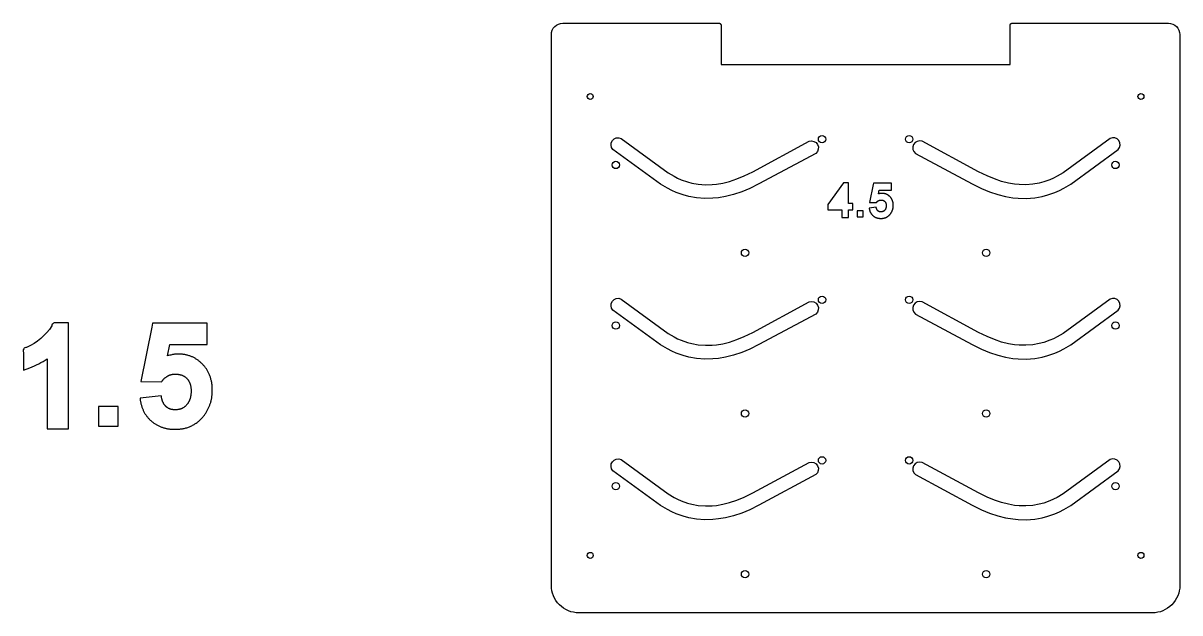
# Model space of a CAD drawing. Extents: x 1404 to 5287, y 970 to 2130.
# Drawn here: x 1548 to 2053, y 970 to 1227 of the extents above; entities that cross this region are included whole.
import ezdxf

# ---------------------------------------------------------------- set-up
doc = ezdxf.new("R2010")
doc.units = 0
doc.header["$MEASUREMENT"] = 0
for name, color, linetype in [('____', 5, 'CONTINUOUS'), ('____78', 3, 'CONTINUOUS'), ('___挂钉孔___', 3, 'CONTINUOUS'), ('面板', 31, 'CONTINUOUS')]:
    doc.layers.add(name, color=color, linetype=linetype)

msp = doc.modelspace()

# ---------------------------------------------------------------- linework, layer by layer
at = {"layer": '____', "color": 1}
for points in [[(1905.45, 1142.62), (1908.34, 1142.62), (1908.34, 1145.91), (1910.19, 1145.91), (1910.19, 1148.71), (1908.34, 1148.71), (1908.34, 1157.73), (1906.08, 1157.73), (1899.3, 1148.3), (1899.3, 1145.91), (1905.45, 1145.91)], [(1917.33, 1146.68), (1917.35, 1146.47), (1917.37, 1146.36), (1917.38, 1146.26), (1917.4, 1146.16), (1917.42, 1146.05), (1917.44, 1145.95), (1917.47, 1145.85), (1917.49, 1145.75), (1917.52, 1145.65), (1917.55, 1145.55), (1917.58, 1145.45), (1917.61, 1145.36), (1917.65, 1145.26), (1917.68, 1145.17), (1917.72, 1145.07), (1917.76, 1144.98), (1917.8, 1144.89), (1917.85, 1144.8), (1917.89, 1144.71), (1917.94, 1144.62), (1917.99, 1144.53), (1918.04, 1144.45), (1918.09, 1144.36), (1918.15, 1144.28), (1918.21, 1144.19), (1918.27, 1144.11), (1918.33, 1144.03), (1918.39, 1143.95), (1918.45, 1143.88), (1918.52, 1143.8), (1918.58, 1143.73), (1918.65, 1143.65), (1918.72, 1143.58), (1918.8, 1143.51), (1918.87, 1143.44), (1918.95, 1143.37), (1919.02, 1143.31), (1919.1, 1143.24), (1919.18, 1143.18), (1919.26, 1143.12), (1919.34, 1143.06), (1919.43, 1143), (1919.51, 1142.95), (1919.6, 1142.89), (1919.69, 1142.84), (1919.77, 1142.79), (1919.86, 1142.75), (1919.96, 1142.7), (1920.05, 1142.65), (1920.14, 1142.61), (1920.24, 1142.57), (1920.33, 1142.53), (1920.43, 1142.5), (1920.52, 1142.46), (1920.62, 1142.43), (1920.72, 1142.4), (1920.82, 1142.37), (1920.92, 1142.34), (1921.02, 1142.32), (1921.13, 1142.3), (1921.23, 1142.28), (1921.33, 1142.26), (1921.44, 1142.24), (1921.54, 1142.22), (1921.65, 1142.21), (1921.76, 1142.2), (1921.87, 1142.19), (1922.09, 1142.17), (1922.31, 1142.17), (1922.44, 1142.16), (1922.57, 1142.17), (1922.7, 1142.17), (1922.84, 1142.18), (1922.97, 1142.19), (1923.1, 1142.2), (1923.23, 1142.21), (1923.36, 1142.23), (1923.49, 1142.25), (1923.62, 1142.28), (1923.74, 1142.3), (1923.87, 1142.33), (1924, 1142.37), (1924.12, 1142.4), (1924.25, 1142.44), (1924.37, 1142.49), (1924.49, 1142.53), (1924.61, 1142.58), (1924.73, 1142.63), (1924.84, 1142.69), (1924.96, 1142.75), (1925.07, 1142.81), (1925.18, 1142.87), (1925.29, 1142.94), (1925.4, 1143.01), (1925.51, 1143.08), (1925.61, 1143.16), (1925.71, 1143.23), (1925.81, 1143.32), (1925.91, 1143.4), (1926.01, 1143.49), (1926.1, 1143.58), (1926.19, 1143.67), (1926.28, 1143.76), (1926.36, 1143.85), (1926.44, 1143.94), (1926.52, 1144.04), (1926.6, 1144.13), (1926.67, 1144.23), (1926.75, 1144.33), (1926.81, 1144.42), (1926.87, 1144.51), (1926.93, 1144.6), (1926.98, 1144.69), (1927.04, 1144.78), (1927.09, 1144.88), (1927.14, 1144.97), (1927.19, 1145.07), (1927.24, 1145.16), (1927.29, 1145.26), (1927.33, 1145.36), (1927.38, 1145.46), (1927.42, 1145.56), (1927.45, 1145.66), (1927.49, 1145.76), (1927.53, 1145.86), (1927.56, 1145.97), (1927.59, 1146.07), (1927.62, 1146.17), (1927.65, 1146.28), (1927.67, 1146.39), (1927.7, 1146.49), (1927.72, 1146.6), (1927.74, 1146.71), (1927.75, 1146.82), (1927.77, 1146.93), (1927.8, 1147.15), (1927.82, 1147.37), (1927.83, 1147.6), (1927.83, 1147.83), (1927.83, 1148.06), (1927.82, 1148.29), (1927.81, 1148.41), (1927.8, 1148.52), (1927.79, 1148.64), (1927.77, 1148.75), (1927.76, 1148.86), (1927.74, 1148.98), (1927.72, 1149.09), (1927.69, 1149.2), (1927.67, 1149.31), (1927.64, 1149.42), (1927.61, 1149.53), (1927.58, 1149.64), (1927.54, 1149.74), (1927.51, 1149.85), (1927.47, 1149.95), (1927.43, 1150.06), (1927.38, 1150.16), (1927.34, 1150.26), (1927.29, 1150.36), (1927.24, 1150.46), (1927.19, 1150.56), (1927.14, 1150.65), (1927.08, 1150.75), (1927.02, 1150.84), (1926.96, 1150.93), (1926.9, 1151.02), (1926.83, 1151.11), (1926.77, 1151.2), (1926.7, 1151.29), (1926.63, 1151.37), (1926.56, 1151.46), (1926.48, 1151.54), (1926.41, 1151.62), (1926.33, 1151.7), (1926.25, 1151.77), (1926.18, 1151.85), (1926.1, 1151.92), (1926.01, 1151.99), (1925.93, 1152.06), (1925.85, 1152.12), (1925.76, 1152.19), (1925.67, 1152.25), (1925.58, 1152.31), (1925.5, 1152.37), (1925.41, 1152.43), (1925.31, 1152.48), (1925.22, 1152.53), (1925.13, 1152.58), (1925.03, 1152.63), (1924.94, 1152.67), (1924.84, 1152.72), (1924.74, 1152.76), (1924.65, 1152.79), (1924.55, 1152.83), (1924.45, 1152.86), (1924.35, 1152.89), (1924.24, 1152.92), (1924.14, 1152.95), (1924.04, 1152.97), (1923.93, 1153), (1923.82, 1153.02), (1923.72, 1153.03), (1923.61, 1153.05), (1923.5, 1153.06), (1923.4, 1153.07), (1923.29, 1153.08), (1923.19, 1153.09), (1923.09, 1153.09), (1922.99, 1153.09), (1922.89, 1153.09), (1922.73, 1153.09), (1922.63, 1153.09), (1922.53, 1153.08), (1922.43, 1153.07), (1922.33, 1153.06), (1922.24, 1153.05), (1922.14, 1153.03), (1922.04, 1153.01), (1921.95, 1152.99), (1921.79, 1152.96), (1921.64, 1152.92), (1921.48, 1152.87), (1921.33, 1152.82), (1921.66, 1154.48), (1927.07, 1154.48), (1927.07, 1157.56), (1919.14, 1157.56), (1919.02, 1157), (1917.45, 1149.12), (1920.48, 1149.08), (1920.48, 1149.08), (1920.5, 1149.12), (1920.52, 1149.15), (1920.55, 1149.19), (1920.57, 1149.22), (1920.6, 1149.26), (1920.62, 1149.29), (1920.65, 1149.32), (1920.67, 1149.36), (1920.7, 1149.39), (1920.73, 1149.42), (1920.76, 1149.45), (1920.78, 1149.48), (1920.81, 1149.51), (1920.84, 1149.54), (1920.87, 1149.57), (1920.9, 1149.6), (1920.94, 1149.63), (1920.97, 1149.66), (1921, 1149.68), (1921.03, 1149.71), (1921.1, 1149.76), (1921.17, 1149.81), (1921.25, 1149.86), (1921.28, 1149.88), (1921.32, 1149.9), (1921.35, 1149.92), (1921.39, 1149.94), (1921.43, 1149.96), (1921.47, 1149.98), (1921.5, 1150), (1921.54, 1150.01), (1921.58, 1150.03), (1921.62, 1150.04), (1921.66, 1150.06), (1921.7, 1150.07), (1921.74, 1150.08), (1921.78, 1150.1), (1921.83, 1150.11), (1921.87, 1150.12), (1921.92, 1150.13), (1921.97, 1150.14), (1922.01, 1150.14), (1922.06, 1150.15), (1922.11, 1150.16), (1922.16, 1150.16), (1922.21, 1150.17), (1922.27, 1150.17), (1922.33, 1150.17), (1922.38, 1150.18), (1922.44, 1150.18), (1922.5, 1150.18), (1922.62, 1150.17), (1922.68, 1150.17), (1922.74, 1150.16), (1922.8, 1150.16), (1922.86, 1150.15), (1922.92, 1150.14), (1922.99, 1150.13), (1923.05, 1150.12), (1923.11, 1150.11), (1923.18, 1150.1), (1923.24, 1150.08), (1923.31, 1150.06), (1923.38, 1150.04), (1923.44, 1150.01), (1923.5, 1149.99), (1923.56, 1149.96), (1923.62, 1149.94), (1923.67, 1149.91), (1923.72, 1149.88), (1923.78, 1149.85), (1923.83, 1149.81), (1923.88, 1149.78), (1923.93, 1149.74), (1923.98, 1149.7), (1924.03, 1149.66), (1924.06, 1149.63), (1924.09, 1149.6), (1924.12, 1149.57), (1924.15, 1149.54), (1924.18, 1149.51), (1924.21, 1149.47), (1924.23, 1149.44), (1924.26, 1149.41), (1924.29, 1149.37), (1924.32, 1149.33), (1924.34, 1149.29), (1924.37, 1149.25), (1924.39, 1149.21), (1924.42, 1149.17), (1924.44, 1149.13), (1924.46, 1149.08), (1924.49, 1149.02), (1924.52, 1148.96), (1924.55, 1148.89), (1924.57, 1148.83), (1924.6, 1148.76), (1924.62, 1148.69), (1924.64, 1148.62), (1924.65, 1148.55), (1924.67, 1148.46), (1924.69, 1148.37), (1924.71, 1148.28), (1924.72, 1148.19), (1924.73, 1148.12), (1924.73, 1148.04), (1924.74, 1147.97), (1924.74, 1147.89), (1924.75, 1147.74), (1924.74, 1147.59), (1924.74, 1147.5), (1924.74, 1147.41), (1924.73, 1147.32), (1924.72, 1147.23), (1924.71, 1147.14), (1924.7, 1147.05), (1924.68, 1146.96), (1924.66, 1146.88), (1924.65, 1146.82), (1924.64, 1146.77), (1924.62, 1146.71), (1924.61, 1146.66), (1924.59, 1146.6), (1924.57, 1146.55), (1924.55, 1146.49), (1924.54, 1146.44), (1924.51, 1146.39), (1924.49, 1146.34), (1924.47, 1146.28), (1924.45, 1146.23), (1924.42, 1146.18), (1924.39, 1146.13), (1924.37, 1146.09), (1924.34, 1146.04), (1924.3, 1145.98), (1924.26, 1145.92), (1924.22, 1145.86), (1924.17, 1145.81), (1924.13, 1145.75), (1924.08, 1145.7), (1924.03, 1145.65), (1923.98, 1145.59), (1923.94, 1145.55), (1923.89, 1145.5), (1923.83, 1145.46), (1923.78, 1145.42), (1923.73, 1145.38), (1923.67, 1145.34), (1923.62, 1145.3), (1923.59, 1145.29), (1923.56, 1145.27), (1923.51, 1145.24), (1923.45, 1145.21), (1923.39, 1145.18), (1923.33, 1145.16), (1923.27, 1145.13), (1923.2, 1145.11), (1923.14, 1145.09), (1923.08, 1145.07), (1923.01, 1145.06), (1922.94, 1145.04), (1922.87, 1145.03), (1922.8, 1145.02), (1922.73, 1145.01), (1922.66, 1145.01), (1922.58, 1145), (1922.51, 1145), (1922.45, 1145), (1922.4, 1145), (1922.34, 1145), (1922.29, 1145), (1922.24, 1145.01), (1922.18, 1145.01), (1922.13, 1145.02), (1922.08, 1145.02), (1922.02, 1145.03), (1921.97, 1145.04), (1921.92, 1145.05), (1921.87, 1145.06), (1921.82, 1145.08), (1921.77, 1145.09), (1921.71, 1145.11), (1921.67, 1145.13), (1921.62, 1145.15), (1921.57, 1145.17), (1921.53, 1145.19), (1921.48, 1145.21), (1921.44, 1145.23), (1921.39, 1145.26), (1921.35, 1145.28), (1921.31, 1145.31), (1921.27, 1145.34), (1921.22, 1145.37), (1921.18, 1145.4), (1921.14, 1145.44), (1921.11, 1145.47), (1921.07, 1145.51), (1921.03, 1145.54), (1921, 1145.58), (1920.96, 1145.62), (1920.93, 1145.66), (1920.9, 1145.7), (1920.87, 1145.74), (1920.83, 1145.79), (1920.8, 1145.84), (1920.77, 1145.89), (1920.74, 1145.94), (1920.71, 1145.99), (1920.69, 1146.05), (1920.66, 1146.1), (1920.64, 1146.16), (1920.61, 1146.22), (1920.59, 1146.29), (1920.56, 1146.35), (1920.54, 1146.42), (1920.52, 1146.49), (1920.5, 1146.56), (1920.48, 1146.64), (1920.46, 1146.71), (1920.44, 1146.79), (1920.43, 1146.87), (1920.4, 1147.02), (1920.4, 1147.02), (1917.33, 1146.68), (1917.33, 1146.68)], [(1599.46, 1063.78), (1599.53, 1063.16), (1599.57, 1062.85), (1599.62, 1062.53), (1599.68, 1062.22), (1599.74, 1061.91), (1599.8, 1061.6), (1599.87, 1061.29), (1599.95, 1061), (1600.03, 1060.7), (1600.12, 1060.41), (1600.21, 1060.12), (1600.31, 1059.83), (1600.41, 1059.54), (1600.52, 1059.25), (1600.64, 1058.97), (1600.76, 1058.69), (1600.88, 1058.42), (1601.01, 1058.15), (1601.15, 1057.88), (1601.3, 1057.61), (1601.44, 1057.35), (1601.6, 1057.09), (1601.76, 1056.84), (1601.92, 1056.59), (1602.1, 1056.34), (1602.27, 1056.09), (1602.45, 1055.86), (1602.64, 1055.62), (1602.83, 1055.39), (1603.03, 1055.16), (1603.23, 1054.94), (1603.44, 1054.72), (1603.65, 1054.5), (1603.87, 1054.29), (1604.09, 1054.08), (1604.32, 1053.88), (1604.55, 1053.68), (1604.78, 1053.49), (1605.02, 1053.3), (1605.26, 1053.12), (1605.51, 1052.94), (1605.76, 1052.77), (1606.01, 1052.6), (1606.27, 1052.44), (1606.53, 1052.28), (1606.8, 1052.13), (1607.07, 1051.99), (1607.34, 1051.85), (1607.62, 1051.72), (1607.9, 1051.59), (1608.18, 1051.47), (1608.47, 1051.36), (1608.76, 1051.25), (1609.04, 1051.14), (1609.34, 1051.05), (1609.64, 1050.95), (1609.94, 1050.87), (1610.24, 1050.79), (1610.55, 1050.71), (1610.86, 1050.64), (1611.16, 1050.58), (1611.47, 1050.52), (1611.78, 1050.47), (1612.11, 1050.42), (1612.44, 1050.38), (1612.77, 1050.35), (1613.1, 1050.32), (1613.75, 1050.27), (1614.41, 1050.25), (1614.8, 1050.25), (1615.2, 1050.25), (1615.59, 1050.26), (1615.98, 1050.28), (1616.38, 1050.31), (1616.77, 1050.35), (1617.16, 1050.39), (1617.55, 1050.45), (1617.94, 1050.51), (1618.32, 1050.58), (1618.71, 1050.66), (1619.09, 1050.75), (1619.47, 1050.85), (1619.85, 1050.96), (1620.22, 1051.08), (1620.59, 1051.21), (1620.95, 1051.35), (1621.31, 1051.5), (1621.66, 1051.65), (1622.01, 1051.82), (1622.35, 1051.99), (1622.69, 1052.17), (1623.03, 1052.37), (1623.36, 1052.57), (1623.68, 1052.78), (1623.99, 1052.99), (1624.3, 1053.22), (1624.61, 1053.46), (1624.91, 1053.7), (1625.21, 1053.96), (1625.5, 1054.22), (1625.78, 1054.49), (1626.04, 1054.75), (1626.3, 1055.02), (1626.55, 1055.3), (1626.8, 1055.58), (1627.04, 1055.87), (1627.27, 1056.16), (1627.49, 1056.45), (1627.71, 1056.75), (1627.9, 1057.02), (1628.08, 1057.28), (1628.26, 1057.56), (1628.43, 1057.83), (1628.59, 1058.11), (1628.75, 1058.39), (1628.91, 1058.67), (1629.06, 1058.96), (1629.2, 1059.25), (1629.34, 1059.54), (1629.47, 1059.83), (1629.6, 1060.13), (1629.72, 1060.43), (1629.84, 1060.73), (1629.95, 1061.03), (1630.05, 1061.34), (1630.15, 1061.65), (1630.25, 1061.96), (1630.33, 1062.28), (1630.42, 1062.59), (1630.49, 1062.91), (1630.56, 1063.23), (1630.63, 1063.55), (1630.69, 1063.87), (1630.74, 1064.21), (1630.79, 1064.54), (1630.87, 1065.21), (1630.92, 1065.87), (1630.96, 1066.55), (1630.97, 1067.24), (1630.97, 1067.94), (1630.93, 1068.63), (1630.91, 1068.98), (1630.88, 1069.32), (1630.84, 1069.67), (1630.79, 1070.01), (1630.74, 1070.34), (1630.69, 1070.68), (1630.62, 1071.02), (1630.55, 1071.36), (1630.48, 1071.69), (1630.39, 1072.03), (1630.3, 1072.35), (1630.21, 1072.67), (1630.11, 1072.99), (1630, 1073.3), (1629.88, 1073.62), (1629.76, 1073.93), (1629.63, 1074.24), (1629.49, 1074.54), (1629.35, 1074.84), (1629.2, 1075.14), (1629.05, 1075.43), (1628.88, 1075.71), (1628.72, 1076), (1628.54, 1076.28), (1628.36, 1076.56), (1628.17, 1076.83), (1627.98, 1077.1), (1627.78, 1077.36), (1627.58, 1077.62), (1627.37, 1077.87), (1627.15, 1078.12), (1626.93, 1078.37), (1626.7, 1078.61), (1626.47, 1078.84), (1626.24, 1079.07), (1626, 1079.29), (1625.76, 1079.51), (1625.52, 1079.72), (1625.27, 1079.92), (1625.01, 1080.13), (1624.75, 1080.32), (1624.49, 1080.51), (1624.23, 1080.69), (1623.96, 1080.86), (1623.69, 1081.03), (1623.42, 1081.19), (1623.14, 1081.35), (1622.86, 1081.49), (1622.58, 1081.64), (1622.29, 1081.77), (1622, 1081.9), (1621.71, 1082.02), (1621.41, 1082.14), (1621.12, 1082.24), (1620.81, 1082.34), (1620.51, 1082.44), (1620.21, 1082.52), (1619.9, 1082.6), (1619.58, 1082.68), (1619.27, 1082.75), (1618.95, 1082.81), (1618.63, 1082.86), (1618.31, 1082.9), (1617.99, 1082.94), (1617.67, 1082.98), (1617.35, 1083), (1617.05, 1083.02), (1616.75, 1083.03), (1616.46, 1083.04), (1616.16, 1083.04), (1615.65, 1083.03), (1615.36, 1083.01), (1615.06, 1082.99), (1614.77, 1082.96), (1614.48, 1082.93), (1614.19, 1082.89), (1613.9, 1082.84), (1613.61, 1082.79), (1613.32, 1082.73), (1612.85, 1082.63), (1612.39, 1082.5), (1611.93, 1082.37), (1611.48, 1082.21), (1612.47, 1087.19), (1628.7, 1087.19), (1628.7, 1096.45), (1604.89, 1096.45), (1604.55, 1094.76), (1599.82, 1071.11), (1608.91, 1071), (1608.91, 1071), (1608.98, 1071.11), (1609.05, 1071.21), (1609.12, 1071.32), (1609.19, 1071.42), (1609.26, 1071.52), (1609.34, 1071.63), (1609.41, 1071.73), (1609.49, 1071.82), (1609.57, 1071.92), (1609.66, 1072.02), (1609.74, 1072.11), (1609.83, 1072.2), (1609.91, 1072.29), (1610, 1072.38), (1610.09, 1072.47), (1610.19, 1072.55), (1610.28, 1072.64), (1610.38, 1072.72), (1610.48, 1072.81), (1610.58, 1072.88), (1610.78, 1073.04), (1610.99, 1073.19), (1611.21, 1073.33), (1611.32, 1073.4), (1611.43, 1073.46), (1611.54, 1073.53), (1611.65, 1073.59), (1611.76, 1073.64), (1611.87, 1073.7), (1611.99, 1073.75), (1612.1, 1073.8), (1612.22, 1073.84), (1612.34, 1073.89), (1612.46, 1073.93), (1612.58, 1073.97), (1612.7, 1074.01), (1612.82, 1074.04), (1612.96, 1074.08), (1613.09, 1074.11), (1613.23, 1074.14), (1613.37, 1074.16), (1613.51, 1074.19), (1613.66, 1074.21), (1613.8, 1074.23), (1613.94, 1074.24), (1614.11, 1074.26), (1614.28, 1074.27), (1614.45, 1074.28), (1614.63, 1074.28), (1614.8, 1074.28), (1614.97, 1074.28), (1615.32, 1074.27), (1615.51, 1074.26), (1615.69, 1074.25), (1615.88, 1074.23), (1616.07, 1074.21), (1616.25, 1074.19), (1616.43, 1074.16), (1616.62, 1074.12), (1616.8, 1074.09), (1617, 1074.04), (1617.21, 1073.99), (1617.41, 1073.93), (1617.61, 1073.86), (1617.79, 1073.8), (1617.97, 1073.72), (1618.15, 1073.65), (1618.32, 1073.56), (1618.49, 1073.48), (1618.65, 1073.39), (1618.81, 1073.29), (1618.97, 1073.19), (1619.12, 1073.08), (1619.27, 1072.97), (1619.41, 1072.85), (1619.55, 1072.73), (1619.65, 1072.64), (1619.74, 1072.55), (1619.83, 1072.46), (1619.92, 1072.37), (1620.01, 1072.27), (1620.09, 1072.17), (1620.17, 1072.07), (1620.25, 1071.97), (1620.34, 1071.86), (1620.42, 1071.74), (1620.51, 1071.62), (1620.58, 1071.5), (1620.66, 1071.38), (1620.73, 1071.26), (1620.8, 1071.13), (1620.87, 1071.01), (1620.96, 1070.82), (1621.04, 1070.62), (1621.12, 1070.43), (1621.2, 1070.23), (1621.27, 1070.03), (1621.33, 1069.83), (1621.39, 1069.62), (1621.44, 1069.41), (1621.5, 1069.15), (1621.55, 1068.88), (1621.6, 1068.6), (1621.63, 1068.33), (1621.66, 1068.11), (1621.68, 1067.88), (1621.69, 1067.66), (1621.7, 1067.44), (1621.71, 1066.98), (1621.71, 1066.53), (1621.7, 1066.26), (1621.68, 1065.99), (1621.66, 1065.72), (1621.64, 1065.45), (1621.61, 1065.18), (1621.57, 1064.91), (1621.52, 1064.65), (1621.47, 1064.38), (1621.43, 1064.22), (1621.39, 1064.05), (1621.35, 1063.89), (1621.3, 1063.72), (1621.25, 1063.56), (1621.2, 1063.4), (1621.14, 1063.23), (1621.08, 1063.08), (1621.02, 1062.92), (1620.95, 1062.76), (1620.88, 1062.61), (1620.81, 1062.45), (1620.74, 1062.3), (1620.66, 1062.16), (1620.57, 1062.01), (1620.49, 1061.87), (1620.37, 1061.69), (1620.25, 1061.51), (1620.13, 1061.34), (1620, 1061.17), (1619.86, 1061.01), (1619.72, 1060.85), (1619.58, 1060.69), (1619.43, 1060.54), (1619.28, 1060.4), (1619.13, 1060.26), (1618.98, 1060.13), (1618.82, 1060.01), (1618.66, 1059.89), (1618.5, 1059.78), (1618.33, 1059.67), (1618.25, 1059.62), (1618.16, 1059.57), (1617.99, 1059.48), (1617.82, 1059.39), (1617.64, 1059.31), (1617.46, 1059.23), (1617.28, 1059.16), (1617.09, 1059.09), (1616.9, 1059.03), (1616.71, 1058.98), (1616.5, 1058.93), (1616.3, 1058.89), (1616.09, 1058.85), (1615.88, 1058.82), (1615.66, 1058.79), (1615.44, 1058.77), (1615.22, 1058.76), (1614.99, 1058.75), (1614.83, 1058.75), (1614.67, 1058.75), (1614.51, 1058.75), (1614.35, 1058.76), (1614.19, 1058.77), (1614.03, 1058.79), (1613.87, 1058.8), (1613.71, 1058.83), (1613.55, 1058.85), (1613.39, 1058.88), (1613.23, 1058.91), (1613.08, 1058.95), (1612.92, 1058.99), (1612.77, 1059.03), (1612.62, 1059.08), (1612.47, 1059.14), (1612.33, 1059.19), (1612.19, 1059.25), (1612.05, 1059.32), (1611.92, 1059.38), (1611.78, 1059.45), (1611.65, 1059.53), (1611.52, 1059.61), (1611.4, 1059.69), (1611.27, 1059.78), (1611.15, 1059.87), (1611.03, 1059.97), (1610.91, 1060.07), (1610.8, 1060.17), (1610.68, 1060.27), (1610.57, 1060.38), (1610.47, 1060.49), (1610.37, 1060.61), (1610.26, 1060.73), (1610.17, 1060.86), (1610.07, 1060.98), (1609.98, 1061.13), (1609.88, 1061.27), (1609.79, 1061.42), (1609.71, 1061.57), (1609.62, 1061.73), (1609.54, 1061.9), (1609.46, 1062.07), (1609.38, 1062.24), (1609.31, 1062.43), (1609.23, 1062.62), (1609.17, 1062.81), (1609.1, 1063), (1609.03, 1063.22), (1608.97, 1063.44), (1608.91, 1063.67), (1608.86, 1063.9), (1608.81, 1064.12), (1608.76, 1064.35), (1608.68, 1064.82), (1608.68, 1064.82), (1599.46, 1063.78), (1599.46, 1063.78)]]:
    msp.add_lwpolyline(points, close=True, dxfattribs=at)
for points in [[(1912.07, 1142.82), (1914.72, 1142.82), (1914.72, 1145.47), (1912.07, 1145.47), (1912.07, 1142.82)], [(1581.34, 1051.61), (1589.9, 1051.61), (1589.9, 1060.17), (1581.34, 1060.17), (1581.34, 1051.61)]]:
    msp.add_lwpolyline(points, dxfattribs=at)
msp.add_lwpolyline([(1568.26, 1052.49), (1568.26, 1096.59), (1563.05, 1096.59, 0.525618), (1560.96, 1095.33, -0.1487), (1549.99, 1085.96, 0.550299), (1548.63, 1083.84), (1548.63, 1076.02), (1551.46, 1077.06, 0.052129), (1559, 1080.95), (1559, 1050.39), (1568.26, 1050.39)], format="xyb", close=True, dxfattribs=at)
at = {"layer": '____78'}
msp.add_lwpolyline([(1915.77, 1209.28), (1978.77, 1209.28), (1978.77, 1226.28), (1978.77, 1226.3), (1978.77, 1226.33), (1978.77, 1226.35), (1978.78, 1226.37), (1978.78, 1226.4), (1978.78, 1226.42), (1978.78, 1226.45), (1978.79, 1226.47), (1978.79, 1226.5), (1978.8, 1226.52), (1978.81, 1226.54), (1978.81, 1226.57), (1978.82, 1226.59), (1978.83, 1226.61), (1978.84, 1226.64), (1978.85, 1226.66), (1978.86, 1226.68), (1978.87, 1226.7), (1978.88, 1226.72), (1978.89, 1226.75), (1978.9, 1226.77), (1978.91, 1226.79), (1978.92, 1226.81), (1978.94, 1226.83), (1978.95, 1226.85), (1978.97, 1226.87), (1978.98, 1226.89), (1979, 1226.91), (1979.01, 1226.93), (1979.03, 1226.95), (1979.05, 1226.96), (1979.06, 1226.98), (1979.08, 1227), (1979.1, 1227.02), (1979.12, 1227.03), (1979.14, 1227.05), (1979.15, 1227.06), (1979.17, 1227.08), (1979.19, 1227.09), (1979.21, 1227.11), (1979.24, 1227.12), (1979.26, 1227.13), (1979.28, 1227.15), (1979.3, 1227.16), (1979.32, 1227.17), (1979.34, 1227.18), (1979.36, 1227.19), (1979.39, 1227.2), (1979.41, 1227.21), (1979.43, 1227.22), (1979.46, 1227.22), (1979.48, 1227.23), (1979.5, 1227.24), (1979.53, 1227.25), (1979.55, 1227.25), (1979.57, 1227.26), (1979.6, 1227.26), (1979.62, 1227.26), (1979.65, 1227.27), (1979.67, 1227.27), (1979.7, 1227.27), (1979.72, 1227.27), (1979.75, 1227.28), (1979.77, 1227.28), (2047.77, 1227.28, -0.414214), (2052.77, 1222.28), (2052.77, 1108.31), (2052.77, 982.25, -0.414214), (2040.77, 970.25), (1790.77, 970.25, -0.414214), (1778.77, 982.25), (1778.77, 982.45), (1778.77, 998.61), (1778.77, 1222.28, -0.414214), (1783.77, 1227.28), (1851.8, 1227.28), (1851.82, 1227.27), (1851.85, 1227.27), (1851.87, 1227.27), (1851.9, 1227.27), (1851.92, 1227.26), (1851.95, 1227.26), (1851.97, 1227.26), (1851.99, 1227.25), (1852.02, 1227.25), (1852.04, 1227.24), (1852.06, 1227.23), (1852.09, 1227.23), (1852.11, 1227.22), (1852.13, 1227.21), (1852.16, 1227.2), (1852.18, 1227.19), (1852.2, 1227.18), (1852.22, 1227.17), (1852.24, 1227.16), (1852.27, 1227.15), (1852.29, 1227.13), (1852.31, 1227.12), (1852.33, 1227.11), (1852.35, 1227.09), (1852.37, 1227.08), (1852.39, 1227.07), (1852.41, 1227.05), (1852.43, 1227.03), (1852.45, 1227.02), (1852.46, 1227), (1852.48, 1226.98), (1852.5, 1226.97), (1852.52, 1226.95), (1852.53, 1226.93), (1852.55, 1226.91), (1852.56, 1226.89), (1852.58, 1226.87), (1852.59, 1226.85), (1852.61, 1226.83), (1852.62, 1226.81), (1852.63, 1226.79), (1852.64, 1226.77), (1852.66, 1226.75), (1852.67, 1226.73), (1852.68, 1226.7), (1852.69, 1226.68), (1852.7, 1226.66), (1852.71, 1226.64), (1852.72, 1226.61), (1852.72, 1226.59), (1852.73, 1226.57), (1852.74, 1226.54), (1852.74, 1226.52), (1852.75, 1226.5), (1852.75, 1226.47), (1852.76, 1226.45), (1852.76, 1226.42), (1852.77, 1226.4), (1852.77, 1226.37), (1852.77, 1226.35), (1852.77, 1226.33), (1852.77, 1226.3), (1852.77, 1226.28), (1852.77, 1209.28), (1915.57, 1209.28), (1915.57, 1209.08)], format="xyb", dxfattribs=at)
for centre in [(1795.72, 1195.3), (2035.82, 1195.3), (1795.72, 995.3), (2035.82, 995.3)]:
    msp.add_circle(centre, 1.3, dxfattribs=at)
at = {"layer": '___挂钉孔___'}
for centre in [(1896.77, 1176.72), (1934.77, 1176.72), (1806.87, 1165.46), (2024.68, 1165.46), (1863.21, 1127.14), (1968.33, 1127.14), (1896.77, 1106.72), (1934.77, 1106.72), (1806.87, 1095.46), (2024.68, 1095.46), (1863.21, 1057.14), (1968.33, 1057.14), (1896.77, 1036.72), (1934.77, 1036.72), (1806.87, 1025.46), (2024.68, 1025.46), (1863.21, 987.14), (1968.33, 987.14)]:
    msp.add_circle(centre, 1.6, dxfattribs=at)
at = {"layer": '面板'}
for points in [[(1891.15, 1175.78, -0.856799), (1894, 1170.5), (1869.28, 1157.17), (1865.27, 1155.21), (1861.77, 1153.74), (1858.14, 1152.52), (1854.72, 1151.68), (1851.6, 1151.16), (1849.2, 1150.93), (1845.74, 1150.86), (1842.05, 1151.14), (1838.75, 1151.73), (1836.29, 1152.38), (1833.22, 1153.46), (1831.26, 1154.32), (1829.35, 1155.28), (1826.37, 1157.07), (1805.62, 1172.19, -0.838703), (1809.16, 1177.04), (1829.69, 1162.07), (1832.25, 1160.54), (1833.81, 1159.75), (1835.42, 1159.05), (1838.06, 1158.12), (1840.05, 1157.59), (1842.81, 1157.1), (1845.9, 1156.86), (1848.84, 1156.92), (1850.83, 1157.11), (1853.51, 1157.56), (1856.46, 1158.29), (1859.65, 1159.36), (1862.79, 1160.67), (1866.54, 1162.51)], [(1940.39, 1175.78, 0.856799), (1937.55, 1170.5), (1962.26, 1157.17), (1966.28, 1155.21), (1969.77, 1153.74), (1973.4, 1152.52), (1976.82, 1151.68), (1979.94, 1151.16), (1982.35, 1150.93), (1985.81, 1150.86), (1989.49, 1151.14), (1992.79, 1151.73), (1995.26, 1152.38), (1998.33, 1153.46), (2000.29, 1154.32), (2002.2, 1155.28), (2005.17, 1157.07), (2025.92, 1172.19, 0.838703), (2022.39, 1177.04), (2001.85, 1162.07), (1999.3, 1160.54), (1997.73, 1159.75), (1996.13, 1159.05), (1993.49, 1158.12), (1991.49, 1157.59), (1988.74, 1157.1), (1985.64, 1156.86), (1982.7, 1156.92), (1980.72, 1157.11), (1978.04, 1157.56), (1975.08, 1158.29), (1971.89, 1159.36), (1968.76, 1160.67), (1965.01, 1162.51)], [(1891.15, 1105.78, -0.856799), (1894, 1100.5), (1869.28, 1087.17), (1865.27, 1085.21), (1861.77, 1083.74), (1858.14, 1082.52), (1854.72, 1081.68), (1851.6, 1081.16), (1849.2, 1080.93), (1845.74, 1080.86), (1842.05, 1081.14), (1838.75, 1081.73), (1836.29, 1082.38), (1833.22, 1083.46), (1831.26, 1084.32), (1829.35, 1085.28), (1826.37, 1087.07), (1805.62, 1102.19, -0.838703), (1809.16, 1107.04), (1829.69, 1092.07), (1832.25, 1090.54), (1833.81, 1089.75), (1835.42, 1089.05), (1838.06, 1088.12), (1840.05, 1087.59), (1842.81, 1087.1), (1845.9, 1086.86), (1848.84, 1086.92), (1850.83, 1087.11), (1853.51, 1087.56), (1856.46, 1088.29), (1859.65, 1089.36), (1862.79, 1090.67), (1866.54, 1092.51)], [(1940.39, 1105.78, 0.856799), (1937.55, 1100.5), (1962.26, 1087.17), (1966.28, 1085.21), (1969.77, 1083.74), (1973.4, 1082.52), (1976.82, 1081.68), (1979.94, 1081.16), (1982.35, 1080.93), (1985.81, 1080.86), (1989.49, 1081.14), (1992.79, 1081.73), (1995.26, 1082.38), (1998.33, 1083.46), (2000.29, 1084.32), (2002.2, 1085.28), (2005.17, 1087.07), (2025.92, 1102.19, 0.838703), (2022.39, 1107.04), (2001.85, 1092.07), (1999.3, 1090.54), (1997.73, 1089.75), (1996.13, 1089.05), (1993.49, 1088.12), (1991.49, 1087.59), (1988.74, 1087.1), (1985.64, 1086.86), (1982.7, 1086.92), (1980.72, 1087.11), (1978.04, 1087.56), (1975.08, 1088.29), (1971.89, 1089.36), (1968.76, 1090.67), (1965.01, 1092.51)], [(1891.15, 1035.78, -0.856799), (1894, 1030.5), (1869.28, 1017.17), (1865.27, 1015.21), (1861.77, 1013.74), (1858.14, 1012.52), (1854.72, 1011.68), (1851.6, 1011.16), (1849.2, 1010.93), (1845.74, 1010.86), (1842.05, 1011.14), (1838.75, 1011.73), (1836.29, 1012.38), (1833.22, 1013.46), (1831.26, 1014.32), (1829.35, 1015.28), (1826.37, 1017.07), (1805.62, 1032.19, -0.838703), (1809.16, 1037.04), (1829.69, 1022.07), (1832.25, 1020.54), (1833.81, 1019.75), (1835.42, 1019.05), (1838.06, 1018.12), (1840.05, 1017.59), (1842.81, 1017.1), (1845.9, 1016.86), (1848.84, 1016.92), (1850.83, 1017.11), (1853.51, 1017.56), (1856.46, 1018.29), (1859.65, 1019.36), (1862.79, 1020.67), (1866.54, 1022.51)], [(1940.39, 1035.78, 0.856799), (1937.55, 1030.5), (1962.26, 1017.17), (1966.28, 1015.21), (1969.77, 1013.74), (1973.4, 1012.52), (1976.82, 1011.68), (1979.94, 1011.16), (1982.35, 1010.93), (1985.81, 1010.86), (1989.49, 1011.14), (1992.79, 1011.73), (1995.26, 1012.38), (1998.33, 1013.46), (2000.29, 1014.32), (2002.2, 1015.28), (2005.17, 1017.07), (2025.92, 1032.19, 0.838703), (2022.39, 1037.04), (2001.85, 1022.07), (1999.3, 1020.54), (1997.73, 1019.75), (1996.13, 1019.05), (1993.49, 1018.12), (1991.49, 1017.59), (1988.74, 1017.1), (1985.64, 1016.86), (1982.7, 1016.92), (1980.72, 1017.11), (1978.04, 1017.56), (1975.08, 1018.29), (1971.89, 1019.36), (1968.76, 1020.67), (1965.01, 1022.51)]]:
    msp.add_lwpolyline(points, format="xyb", close=True, dxfattribs=at)

doc.saveas('drawing.dxf')
